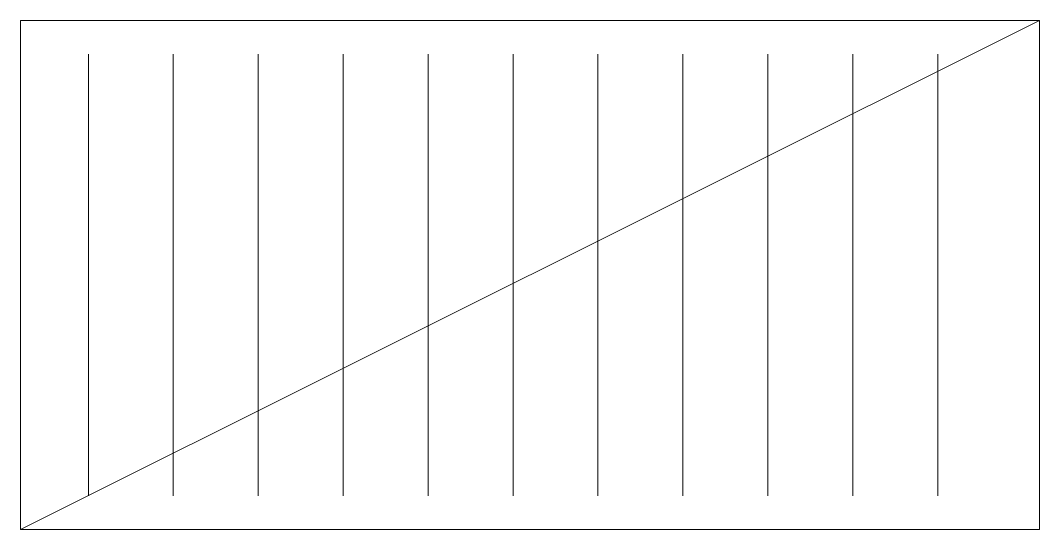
# Model space of a CAD drawing. Header units: millimetres. Extents: x -300 to 300, y -150 to 150.
import ezdxf

# ---------------------------------------------------------------- set-up
doc = ezdxf.new("R2010")
doc.units = ezdxf.units.MM
doc.layers.add('M-HVAC', color=7, linetype='Continuous', lineweight=20, true_color=0x507a7a)

# ---------------------------------------------------------------- blocks, each defined once
blk = doc.blocks.new('206_PLUMBING_HVAC_SYMBOLS_EXHAUST_AIR_GRILLE')
at = {"layer": 'M-HVAC'}
blk.add_lwpolyline([(-300, -150), (300, -150), (300, 150), (-300, 150)], close=True, dxfattribs=at)
for points in [[(-300, -150), (300, 150)], [(-260, -130), (-260, 130)], [(-210, -130), (-210, 130)], [(-160, -130), (-160, 130)], [(-110, -130), (-110, 130)], [(-60, -130), (-60, 130)], [(-10, -130), (-10, 130)], [(40, -130), (40, 130)], [(90, -130), (90, 130)], [(140, -130), (140, 130)], [(190, -130), (190, 130)], [(240, -130), (240, 130)]]:
    blk.add_lwpolyline(points, dxfattribs=at)

msp = doc.modelspace()

# ---------------------------------------------------------------- block references
msp.add_blockref('206_PLUMBING_HVAC_SYMBOLS_EXHAUST_AIR_GRILLE', (0, 0))

doc.saveas('drawing.dxf')
